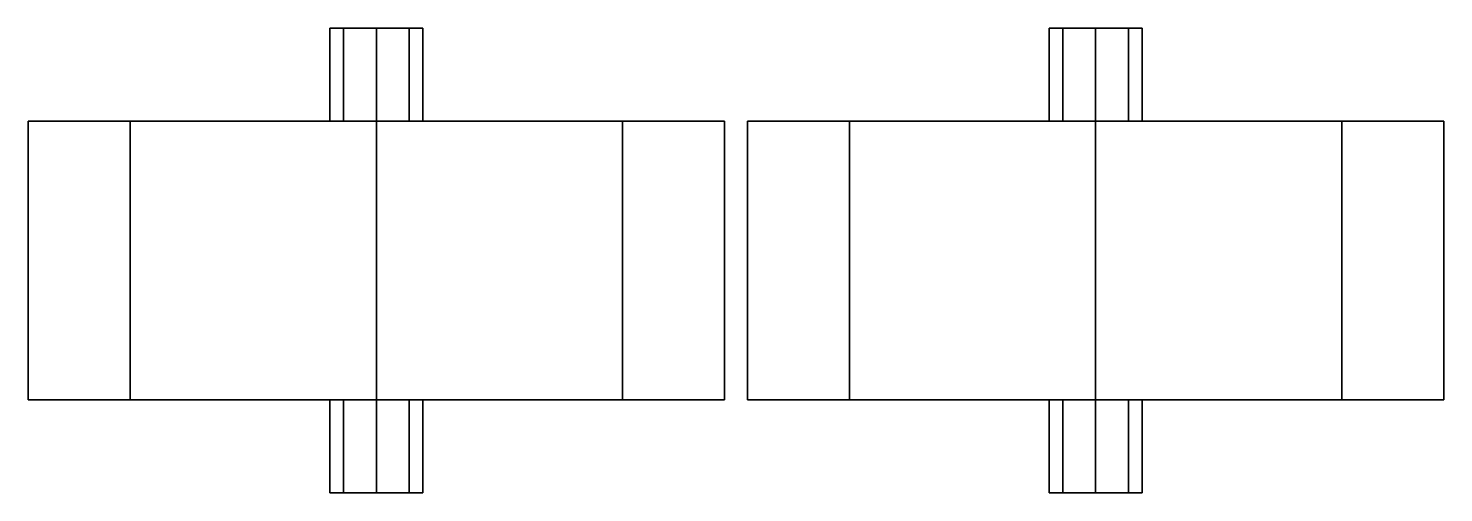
# Model space of a CAD drawing. Extents: x 0.18 to 0.79, y 0.66 to 0.86.
import ezdxf

# ---------------------------------------------------------------- set-up
doc = ezdxf.new("R2010")
doc.units = 0
doc.layers.add('WHEELS', color=2, linetype='CONTINUOUS')

msp = doc.modelspace()

# ---------------------------------------------------------------- linework, layer by layer
at = {"layer": 'WHEELS'}
for points in [[(0.31, 0.82, 1.06), (0.31586, 0.82, 1.07414), (0.31586, 0.86, 1.07414), (0.31, 0.86, 1.06)], [(0.31586, 0.86, 1.07414), (0.35, 0.86, 1.06), (0.34414, 0.86, 1.04586), (0.31, 0.86, 1.06)], [(0.31586, 0.82, 1.04586), (0.31, 0.82, 1.06), (0.31, 0.86, 1.06), (0.31586, 0.86, 1.04586)], [(0.31, 0.86, 1.06), (0.34414, 0.86, 1.04586), (0.33, 0.86, 1.04), (0.31586, 0.86, 1.04586)], [(0.33, 0.86, 1.08), (0.34414, 0.86, 1.07414), (0.35, 0.86, 1.06), (0.31586, 0.86, 1.07414)], [(0.33, 0.82, 1.04), (0.31586, 0.82, 1.04586), (0.31586, 0.86, 1.04586), (0.33, 0.86, 1.04)], [(0.31586, 0.82, 1.07414), (0.33, 0.82, 1.08), (0.33, 0.86, 1.08), (0.31586, 0.86, 1.07414)], [(0.34414, 0.82, 1.04586), (0.33, 0.82, 1.04), (0.33, 0.86, 1.04), (0.34414, 0.86, 1.04586)], [(0.33, 0.82, 1.08), (0.34414, 0.82, 1.07414), (0.34414, 0.86, 1.07414), (0.33, 0.86, 1.08)], [(0.34414, 0.82, 1.07414), (0.35, 0.82, 1.06), (0.35, 0.86, 1.06), (0.34414, 0.86, 1.07414)], [(0.35, 0.82, 1.06), (0.34414, 0.82, 1.04586), (0.34414, 0.86, 1.04586), (0.35, 0.86, 1.06)], [(0.62586, 0.82, 1.04586), (0.62, 0.82, 1.06), (0.62, 0.86, 1.06), (0.62586, 0.86, 1.04586)], [(0.62, 0.82, 1.06), (0.62586, 0.82, 1.07414), (0.62586, 0.86, 1.07414), (0.62, 0.86, 1.06)], [(0.62586, 0.86, 1.07414), (0.66, 0.86, 1.06), (0.65414, 0.86, 1.04586), (0.62, 0.86, 1.06)], [(0.62, 0.86, 1.06), (0.65414, 0.86, 1.04586), (0.64, 0.86, 1.04), (0.62586, 0.86, 1.04586)], [(0.64, 0.82, 1.04), (0.62586, 0.82, 1.04586), (0.62586, 0.86, 1.04586), (0.64, 0.86, 1.04)], [(0.62586, 0.82, 1.07414), (0.64, 0.82, 1.08), (0.64, 0.86, 1.08), (0.62586, 0.86, 1.07414)], [(0.64, 0.86, 1.08), (0.65414, 0.86, 1.07414), (0.66, 0.86, 1.06), (0.62586, 0.86, 1.07414)], [(0.65414, 0.82, 1.04586), (0.64, 0.82, 1.04), (0.64, 0.86, 1.04), (0.65414, 0.86, 1.04586)], [(0.64, 0.82, 1.08), (0.65414, 0.82, 1.07414), (0.65414, 0.86, 1.07414), (0.64, 0.86, 1.08)], [(0.66, 0.82, 1.06), (0.65414, 0.82, 1.04586), (0.65414, 0.86, 1.04586), (0.66, 0.86, 1.06)], [(0.65414, 0.82, 1.07414), (0.66, 0.82, 1.06), (0.66, 0.86, 1.06), (0.65414, 0.86, 1.07414)], [(0.18, 0.82, 1.06), (0.22393, 0.82, 1.16607), (0.31586, 0.82, 1.07414), (0.31, 0.82, 1.06)], [(0.22393, 0.82, 1.16607), (0.18, 0.82, 1.06), (0.18, 0.7, 1.06), (0.22393, 0.7, 1.16607)], [(0.22393, 0.82, 0.95393), (0.18, 0.82, 1.06), (0.31, 0.82, 1.06), (0.31586, 0.82, 1.04586)], [(0.18, 0.82, 1.06), (0.22393, 0.82, 0.95393), (0.22393, 0.7, 0.95393), (0.18, 0.7, 1.06)], [(0.33, 0.82, 0.91), (0.22393, 0.82, 0.95393), (0.31586, 0.82, 1.04586), (0.33, 0.82, 1.04)], [(0.22393, 0.82, 0.95393), (0.33, 0.82, 0.91), (0.33, 0.7, 0.91), (0.22393, 0.7, 0.95393)], [(0.22393, 0.82, 1.16607), (0.33, 0.82, 1.21), (0.33, 0.82, 1.08), (0.31586, 0.82, 1.07414)], [(0.33, 0.82, 1.21), (0.22393, 0.82, 1.16607), (0.22393, 0.7, 1.16607), (0.33, 0.7, 1.21)], [(0.43607, 0.82, 0.95393), (0.33, 0.82, 0.91), (0.33, 0.82, 1.04), (0.34414, 0.82, 1.04586)], [(0.33, 0.82, 0.91), (0.43607, 0.82, 0.95393), (0.43607, 0.7, 0.95393), (0.33, 0.7, 0.91)], [(0.33, 0.82, 1.21), (0.43607, 0.82, 1.16607), (0.34414, 0.82, 1.07414), (0.33, 0.82, 1.08)], [(0.43607, 0.82, 1.16607), (0.33, 0.82, 1.21), (0.33, 0.7, 1.21), (0.43607, 0.7, 1.16607)], [(0.43607, 0.82, 1.16607), (0.48, 0.82, 1.06), (0.35, 0.82, 1.06), (0.34414, 0.82, 1.07414)], [(0.48, 0.82, 1.06), (0.43607, 0.82, 0.95393), (0.34414, 0.82, 1.04586), (0.35, 0.82, 1.06)], [(0.48, 0.82, 1.06), (0.43607, 0.82, 1.16607), (0.43607, 0.7, 1.16607), (0.48, 0.7, 1.06)], [(0.43607, 0.82, 0.95393), (0.48, 0.82, 1.06), (0.48, 0.7, 1.06), (0.43607, 0.7, 0.95393)], [(0.53393, 0.82, 0.95393), (0.49, 0.82, 1.06), (0.62, 0.82, 1.06), (0.62586, 0.82, 1.04586)], [(0.49, 0.82, 1.06), (0.53393, 0.82, 1.16607), (0.62586, 0.82, 1.07414), (0.62, 0.82, 1.06)], [(0.49, 0.82, 1.06), (0.53393, 0.82, 0.95393), (0.53393, 0.7, 0.95393), (0.49, 0.7, 1.06)], [(0.53393, 0.82, 1.16607), (0.49, 0.82, 1.06), (0.49, 0.7, 1.06), (0.53393, 0.7, 1.16607)], [(0.64, 0.82, 0.91), (0.53393, 0.82, 0.95393), (0.62586, 0.82, 1.04586), (0.64, 0.82, 1.04)], [(0.53393, 0.82, 0.95393), (0.64, 0.82, 0.91), (0.64, 0.7, 0.91), (0.53393, 0.7, 0.95393)], [(0.53393, 0.82, 1.16607), (0.64, 0.82, 1.21), (0.64, 0.82, 1.08), (0.62586, 0.82, 1.07414)], [(0.64, 0.82, 1.21), (0.53393, 0.82, 1.16607), (0.53393, 0.7, 1.16607), (0.64, 0.7, 1.21)], [(0.74607, 0.82, 0.95393), (0.64, 0.82, 0.91), (0.64, 0.82, 1.04), (0.65414, 0.82, 1.04586)], [(0.64, 0.82, 0.91), (0.74607, 0.82, 0.95393), (0.74607, 0.7, 0.95393), (0.64, 0.7, 0.91)], [(0.64, 0.82, 1.21), (0.74607, 0.82, 1.16607), (0.65414, 0.82, 1.07414), (0.64, 0.82, 1.08)], [(0.74607, 0.82, 1.16607), (0.64, 0.82, 1.21), (0.64, 0.7, 1.21), (0.74607, 0.7, 1.16607)], [(0.79, 0.82, 1.06), (0.74607, 0.82, 0.95393), (0.65414, 0.82, 1.04586), (0.66, 0.82, 1.06)], [(0.74607, 0.82, 1.16607), (0.79, 0.82, 1.06), (0.66, 0.82, 1.06), (0.65414, 0.82, 1.07414)], [(0.74607, 0.82, 0.95393), (0.79, 0.82, 1.06), (0.79, 0.7, 1.06), (0.74607, 0.7, 0.95393)], [(0.79, 0.82, 1.06), (0.74607, 0.82, 1.16607), (0.74607, 0.7, 1.16607), (0.79, 0.7, 1.06)], [(0.22393, 0.7, 1.16607), (0.18, 0.7, 1.06), (0.31, 0.7, 1.06), (0.31586, 0.7, 1.07414)], [(0.18, 0.7, 1.06), (0.22393, 0.7, 0.95393), (0.31586, 0.7, 1.04586), (0.31, 0.7, 1.06)], [(0.22393, 0.7, 0.95393), (0.33, 0.7, 0.91), (0.33, 0.7, 1.04), (0.31586, 0.7, 1.04586)], [(0.33, 0.7, 1.21), (0.22393, 0.7, 1.16607), (0.31586, 0.7, 1.07414), (0.33, 0.7, 1.08)], [(0.31586, 0.7, 1.07414), (0.31, 0.7, 1.06), (0.31, 0.66, 1.06), (0.31586, 0.66, 1.07414)], [(0.31, 0.7, 1.06), (0.31586, 0.7, 1.04586), (0.31586, 0.66, 1.04586), (0.31, 0.66, 1.06)], [(0.31586, 0.7, 1.04586), (0.33, 0.7, 1.04), (0.33, 0.66, 1.04), (0.31586, 0.66, 1.04586)], [(0.33, 0.7, 1.08), (0.31586, 0.7, 1.07414), (0.31586, 0.66, 1.07414), (0.33, 0.66, 1.08)], [(0.33, 0.7, 0.91), (0.43607, 0.7, 0.95393), (0.34414, 0.7, 1.04586), (0.33, 0.7, 1.04)], [(0.33, 0.7, 1.04), (0.34414, 0.7, 1.04586), (0.34414, 0.66, 1.04586), (0.33, 0.66, 1.04)], [(0.43607, 0.7, 1.16607), (0.33, 0.7, 1.21), (0.33, 0.7, 1.08), (0.34414, 0.7, 1.07414)], [(0.34414, 0.7, 1.07414), (0.33, 0.7, 1.08), (0.33, 0.66, 1.08), (0.34414, 0.66, 1.07414)], [(0.48, 0.7, 1.06), (0.43607, 0.7, 1.16607), (0.34414, 0.7, 1.07414), (0.35, 0.7, 1.06)], [(0.35, 0.7, 1.06), (0.34414, 0.7, 1.07414), (0.34414, 0.66, 1.07414), (0.35, 0.66, 1.06)], [(0.43607, 0.7, 0.95393), (0.48, 0.7, 1.06), (0.35, 0.7, 1.06), (0.34414, 0.7, 1.04586)], [(0.34414, 0.7, 1.04586), (0.35, 0.7, 1.06), (0.35, 0.66, 1.06), (0.34414, 0.66, 1.04586)], [(0.49, 0.7, 1.06), (0.53393, 0.7, 0.95393), (0.62586, 0.7, 1.04586), (0.62, 0.7, 1.06)], [(0.53393, 0.7, 1.16607), (0.49, 0.7, 1.06), (0.62, 0.7, 1.06), (0.62586, 0.7, 1.07414)], [(0.53393, 0.7, 0.95393), (0.64, 0.7, 0.91), (0.64, 0.7, 1.04), (0.62586, 0.7, 1.04586)], [(0.64, 0.7, 1.21), (0.53393, 0.7, 1.16607), (0.62586, 0.7, 1.07414), (0.64, 0.7, 1.08)], [(0.62, 0.7, 1.06), (0.62586, 0.7, 1.04586), (0.62586, 0.66, 1.04586), (0.62, 0.66, 1.06)], [(0.62586, 0.7, 1.07414), (0.62, 0.7, 1.06), (0.62, 0.66, 1.06), (0.62586, 0.66, 1.07414)], [(0.62586, 0.7, 1.04586), (0.64, 0.7, 1.04), (0.64, 0.66, 1.04), (0.62586, 0.66, 1.04586)], [(0.64, 0.7, 1.08), (0.62586, 0.7, 1.07414), (0.62586, 0.66, 1.07414), (0.64, 0.66, 1.08)], [(0.64, 0.7, 0.91), (0.74607, 0.7, 0.95393), (0.65414, 0.7, 1.04586), (0.64, 0.7, 1.04)], [(0.74607, 0.7, 1.16607), (0.64, 0.7, 1.21), (0.64, 0.7, 1.08), (0.65414, 0.7, 1.07414)], [(0.64, 0.7, 1.04), (0.65414, 0.7, 1.04586), (0.65414, 0.66, 1.04586), (0.64, 0.66, 1.04)], [(0.65414, 0.7, 1.07414), (0.64, 0.7, 1.08), (0.64, 0.66, 1.08), (0.65414, 0.66, 1.07414)], [(0.79, 0.7, 1.06), (0.74607, 0.7, 1.16607), (0.65414, 0.7, 1.07414), (0.66, 0.7, 1.06)], [(0.74607, 0.7, 0.95393), (0.79, 0.7, 1.06), (0.66, 0.7, 1.06), (0.65414, 0.7, 1.04586)], [(0.65414, 0.7, 1.04586), (0.66, 0.7, 1.06), (0.66, 0.66, 1.06), (0.65414, 0.66, 1.04586)], [(0.66, 0.7, 1.06), (0.65414, 0.7, 1.07414), (0.65414, 0.66, 1.07414), (0.66, 0.66, 1.06)], [(0.31, 0.66, 1.06), (0.34414, 0.66, 1.07414), (0.33, 0.66, 1.08), (0.31586, 0.66, 1.07414)], [(0.31586, 0.66, 1.04586), (0.35, 0.66, 1.06), (0.34414, 0.66, 1.07414), (0.31, 0.66, 1.06)], [(0.33, 0.66, 1.04), (0.34414, 0.66, 1.04586), (0.35, 0.66, 1.06), (0.31586, 0.66, 1.04586)], [(0.62, 0.66, 1.06), (0.65414, 0.66, 1.07414), (0.64, 0.66, 1.08), (0.62586, 0.66, 1.07414)], [(0.62586, 0.66, 1.04586), (0.66, 0.66, 1.06), (0.65414, 0.66, 1.07414), (0.62, 0.66, 1.06)], [(0.64, 0.66, 1.04), (0.65414, 0.66, 1.04586), (0.66, 0.66, 1.06), (0.62586, 0.66, 1.04586)]]:
    msp.add_3dface(points, dxfattribs=at)

doc.saveas('drawing.dxf')
